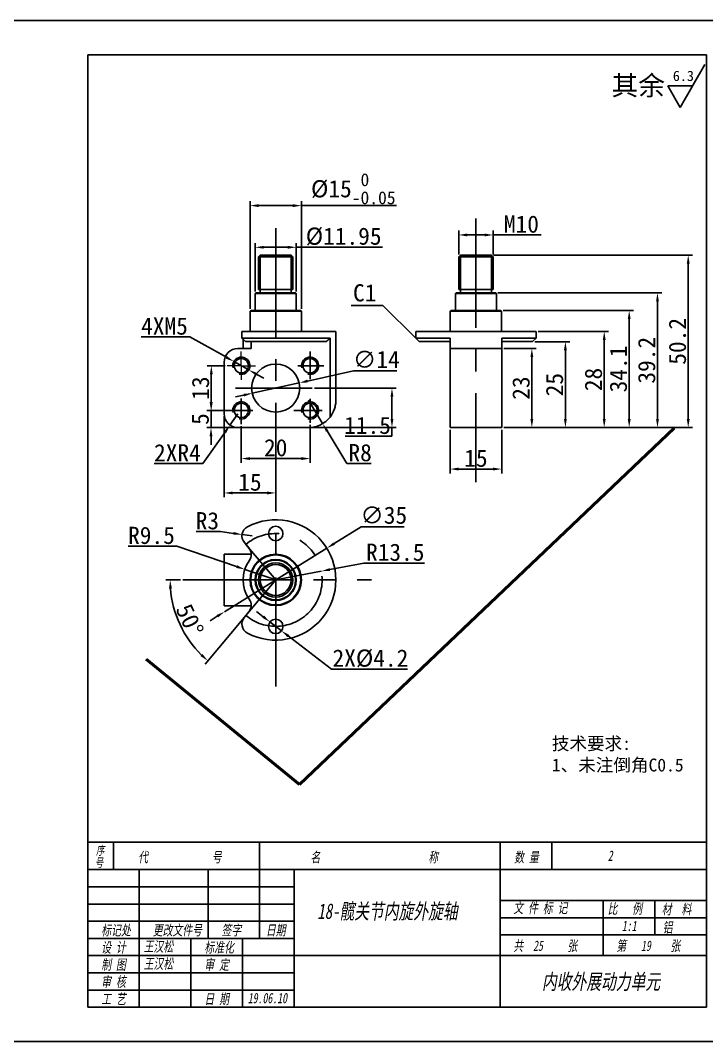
# Model space of a CAD drawing. Header units: millimetres. Extents: x 8840 to 20870, y -7456 to 1741.
# Drawn here: x 14310.3 to 14509.9, y -6249.8 to -5952.8 of the extents above; entities that cross this region are included whole.
import ezdxf

# ---------------------------------------------------------------- set-up
doc = ezdxf.new("R2010")
doc.units = ezdxf.units.MM
doc.linetypes.add('CENTER', pattern=[50.8, 31.75, -6.35, 6.35, -6.35])
doc.layers.get('0').update_dxf_attribs({"lineweight": 25})
for name, color, linetype in [('中心线', 5, 'CENTER'), ('临时线', 6, 'Continuous'), ('尺寸', 4, 'Continuous'), ('尺寸标注', 4, 'Continuous'), ('文字', 7, 'Continuous'), ('细实线', 2, 'Continuous')]:
    doc.layers.add(name, color=color, linetype=linetype)
doc.layers.add('粗实线', color=7, linetype='Continuous', lineweight=25)
doc.styles.get("Standard").update_dxf_attribs({"font": ''})
doc.styles.add('样式 2', font='', dxfattribs={"width": 0.7, "oblique": 10})
doc.styles.get('Standard').set_extended_font_data('SimSun')
doc.styles.get('样式 2').set_extended_font_data('SimSun')
doc.dimstyles.new('ISO-25 1.1', dxfattribs={"dimtxt": 5, "dimasz": 2.5, "dimexe": 1.25, "dimexo": 0.625, "dimtad": 1, "dimtoh": 1, "dimdsep": 46, "dimtxsty": 'Standard', "dimcen": 2.5, "dimclrt": 7, "dimadec": 0, "dimazin": 0, "dimtfac": 1, "dimtmove": 0, "dimatfit": 3, "dimfxl": 1, "dimarcsym": 0})

# ---------------------------------------------------------------- blocks, each defined once
blk = doc.blocks.new('SW_CENTERMARKSYMBOL_2')
at = {"color": 0, "linetype": 'Continuous', "lineweight": 0}
for p, q in [((0, 2.5), (0, 4.1)), ((-2.5, 0), (-4.1, 0)), ((0, 0), (-2.5, 0)), ((0, 0), (0, 2.5)), ((0, 0), (0, -2.5)), ((0, 0), (2.5, 0)), ((2.5, 0), (4.1, 0)), ((0, -2.5), (0, -4.1))]:
    blk.add_line(p, q, dxfattribs=at)
blk = doc.blocks.new('ra')
at = {"layer": '细实线'}
for p, q in [((0, 0), (6, 10.39)), ((-3, 5.2), (0, 0)), ((-3, 5.2), (3, 5.2))]:
    blk.add_line(p, q, dxfattribs=at)
at = {"layer": '文字'}
blk.add_attdef('RA', (-1.78, 6.39), '', height=2.5, dxfattribs=at)
blk = doc.blocks.new('*D776')
at = {"layer": 'Defpoints', "color": 0}
for p in [(14450.32, -6048.26), (14450.32, -6071.26), (14459.09, -6071.26)]:
    blk.add_point(p, dxfattribs=at)
at = {"layer": '尺寸标注', "color": 0, "lineweight": -2}
for p, q in [((14450.94, -6048.26), (14460.34, -6048.26)), ((14459.09, -6050.76), (14459.09, -6068.76)), ((14450.94, -6071.26), (14460.34, -6071.26))]:
    blk.add_line(p, q, dxfattribs=at)
at = {"layer": '尺寸标注', "color": 0}
for points in [[(14458.67, -6050.76), (14459.5, -6050.76), (14459.09, -6048.26)], [(14458.67, -6068.76), (14459.5, -6068.76), (14459.09, -6071.26)]]:
    blk.add_solid(points, dxfattribs=at)
at = {"layer": '尺寸标注', "color": 7, "insert": (14455.96, -6059.76), "char_height": 5, "attachment_point": 5, "rotation": 90}
blk.add_mtext('23', dxfattribs=at)
blk = doc.blocks.new('*D777')
at = {"layer": 'Defpoints', "color": 0}
for p in [(14459.32, -6046.26), (14468.84, -6046.26), (14450.32, -6071.26)]:
    blk.add_point(p, dxfattribs=at)
at = {"layer": '尺寸标注', "color": 0, "lineweight": -2}
for p, q in [((14459.94, -6046.26), (14470.09, -6046.26)), ((14468.84, -6068.76), (14468.84, -6048.76)), ((14450.94, -6071.26), (14470.09, -6071.26))]:
    blk.add_line(p, q, dxfattribs=at)
at = {"layer": '尺寸标注', "color": 0}
for points in [[(14468.42, -6048.76), (14469.25, -6048.76), (14468.84, -6046.26)], [(14468.42, -6068.76), (14469.25, -6068.76), (14468.84, -6071.26)]]:
    blk.add_solid(points, dxfattribs=at)
at = {"layer": '尺寸标注', "color": 7, "insert": (14465.71, -6058.76), "char_height": 5, "attachment_point": 5, "rotation": 90}
blk.add_mtext('25', dxfattribs=at)
blk = doc.blocks.new('*D778')
at = {"layer": 'Defpoints', "color": 0}
for p in [(14460.32, -6043.26), (14480.13, -6043.26), (14450.32, -6071.26)]:
    blk.add_point(p, dxfattribs=at)
at = {"layer": '尺寸标注', "color": 0, "lineweight": -2}
for p, q in [((14460.94, -6043.26), (14481.38, -6043.26)), ((14480.13, -6068.76), (14480.13, -6045.76)), ((14450.94, -6071.26), (14481.38, -6071.26))]:
    blk.add_line(p, q, dxfattribs=at)
at = {"layer": '尺寸标注', "color": 0}
for points in [[(14479.72, -6045.76), (14480.55, -6045.76), (14480.13, -6043.26)], [(14479.72, -6068.76), (14480.55, -6068.76), (14480.13, -6071.26)]]:
    blk.add_solid(points, dxfattribs=at)
at = {"layer": '尺寸标注', "color": 7, "insert": (14477.01, -6057.26), "char_height": 5, "attachment_point": 5, "rotation": 90}
blk.add_mtext('28', dxfattribs=at)
blk = doc.blocks.new('*D779')
at = {"layer": 'Defpoints', "color": 0}
for p in [(14450.09, -6037.16), (14450.32, -6071.26), (14487.4, -6071.26)]:
    blk.add_point(p, dxfattribs=at)
at = {"layer": '尺寸标注', "color": 0, "lineweight": -2}
for p, q in [((14450.72, -6037.16), (14488.65, -6037.16)), ((14487.4, -6039.66), (14487.4, -6068.76)), ((14450.94, -6071.26), (14488.65, -6071.26))]:
    blk.add_line(p, q, dxfattribs=at)
at = {"layer": '尺寸标注', "color": 0}
for points in [[(14486.99, -6039.66), (14487.82, -6039.66), (14487.4, -6037.16)], [(14486.99, -6068.76), (14487.82, -6068.76), (14487.4, -6071.26)]]:
    blk.add_solid(points, dxfattribs=at)
at = {"layer": '尺寸标注', "color": 7, "insert": (14484.28, -6054.21), "char_height": 5, "attachment_point": 5, "rotation": 90}
blk.add_mtext('34.1', dxfattribs=at)
blk = doc.blocks.new('*D780')
at = {"layer": 'Defpoints', "color": 0}
for p in [(14448.59, -6032.06), (14450.32, -6071.26), (14495.63, -6071.26)]:
    blk.add_point(p, dxfattribs=at)
at = {"layer": '尺寸标注', "color": 0, "lineweight": -2}
for p, q in [((14449.22, -6032.06), (14496.88, -6032.06)), ((14495.63, -6034.56), (14495.63, -6068.76)), ((14450.94, -6071.26), (14496.88, -6071.26))]:
    blk.add_line(p, q, dxfattribs=at)
at = {"layer": '尺寸标注', "color": 0}
for points in [[(14495.21, -6034.56), (14496.04, -6034.56), (14495.63, -6032.06)], [(14495.21, -6068.76), (14496.04, -6068.76), (14495.63, -6071.26)]]:
    blk.add_solid(points, dxfattribs=at)
at = {"layer": '尺寸标注', "color": 7, "insert": (14492.5, -6051.66), "char_height": 5, "attachment_point": 5, "rotation": 90}
blk.add_mtext('39.2', dxfattribs=at)
blk = doc.blocks.new('*D781')
at = {"layer": 'Defpoints', "color": 0}
for p in [(14447.32, -6021.06), (14450.32, -6071.26), (14504.57, -6071.26)]:
    blk.add_point(p, dxfattribs=at)
at = {"layer": '尺寸标注', "color": 0, "lineweight": -2}
for p, q in [((14447.94, -6021.06), (14505.82, -6021.06)), ((14504.57, -6023.56), (14504.57, -6068.76)), ((14450.94, -6071.26), (14505.82, -6071.26))]:
    blk.add_line(p, q, dxfattribs=at)
at = {"layer": '尺寸标注', "color": 0}
for points in [[(14504.16, -6023.56), (14504.99, -6023.56), (14504.57, -6021.06)], [(14504.16, -6068.76), (14504.99, -6068.76), (14504.57, -6071.26)]]:
    blk.add_solid(points, dxfattribs=at)
at = {"layer": '尺寸标注', "color": 7, "insert": (14501.45, -6046.16), "char_height": 5, "attachment_point": 5, "rotation": 90}
blk.add_mtext('50.2', dxfattribs=at)
blk = doc.blocks.new('*D782')
at = {"layer": 'Defpoints', "color": 0}
for p in [(14435.32, -6071.26), (14450.32, -6071.26), (14450.32, -6083.31)]:
    blk.add_point(p, dxfattribs=at)
at = {"layer": '尺寸标注', "color": 0, "lineweight": -2}
for p, q in [((14435.32, -6071.88), (14435.32, -6084.56)), ((14450.32, -6071.88), (14450.32, -6084.56)), ((14437.82, -6083.31), (14447.82, -6083.31))]:
    blk.add_line(p, q, dxfattribs=at)
at = {"layer": '尺寸标注', "color": 0}
for points in [[(14437.82, -6082.89), (14437.82, -6083.73), (14435.32, -6083.31)], [(14447.82, -6082.89), (14447.82, -6083.73), (14450.32, -6083.31)]]:
    blk.add_solid(points, dxfattribs=at)
at = {"layer": '尺寸标注', "color": 7, "insert": (14442.82, -6080.19), "char_height": 5, "attachment_point": 5}
blk.add_mtext('15', dxfattribs=at)
blk = doc.blocks.new('*D783')
at = {"layer": 'Defpoints', "color": 0}
for p in [(14374.58, -6070.24), (14394.58, -6069.85), (14394.58, -6080.26)]:
    blk.add_point(p, dxfattribs=at)
at = {"layer": '尺寸标注', "color": 0, "lineweight": -2}
for p, q in [((14394.58, -6070.47), (14394.58, -6081.51)), ((14374.58, -6070.86), (14374.58, -6081.51)), ((14377.08, -6080.26), (14392.08, -6080.26))]:
    blk.add_line(p, q, dxfattribs=at)
at = {"layer": '尺寸标注', "color": 0}
for points in [[(14377.08, -6079.84), (14377.08, -6080.68), (14374.58, -6080.26)], [(14392.08, -6079.84), (14392.08, -6080.68), (14394.58, -6080.26)]]:
    blk.add_solid(points, dxfattribs=at)
at = {"layer": '尺寸标注', "color": 7, "insert": (14384.58, -6077.13), "char_height": 5, "attachment_point": 5}
blk.add_mtext('20', dxfattribs=at)
blk = doc.blocks.new('*D784')
at = {"layer": 'Defpoints', "color": 0}
for p in [(14370.48, -6053.26), (14365.85, -6066.26), (14371.17, -6066.26)]:
    blk.add_point(p, dxfattribs=at)
at = {"layer": '尺寸标注', "color": 0, "lineweight": -2}
for p, q in [((14369.86, -6053.26), (14364.6, -6053.26)), ((14365.85, -6055.76), (14365.85, -6063.76)), ((14370.54, -6066.26), (14364.6, -6066.26))]:
    blk.add_line(p, q, dxfattribs=at)
at = {"layer": '尺寸标注', "color": 0}
for points in [[(14365.44, -6055.76), (14366.27, -6055.76), (14365.85, -6053.26)], [(14365.44, -6063.76), (14366.27, -6063.76), (14365.85, -6066.26)]]:
    blk.add_solid(points, dxfattribs=at)
at = {"layer": '尺寸标注', "color": 7, "insert": (14362.73, -6059.76), "char_height": 5, "attachment_point": 5, "rotation": 90}
blk.add_mtext('13', dxfattribs=at)
blk = doc.blocks.new('*D785')
at = {"layer": 'Defpoints', "color": 0}
for p in [(14374.54, -6066.26), (14365.76, -6071.26), (14373.58, -6071.26)]:
    blk.add_point(p, dxfattribs=at)
at = {"layer": '尺寸标注', "color": 0, "lineweight": -2}
for p, q in [((14365.76, -6063.76), (14365.76, -6061.26)), ((14373.92, -6066.26), (14364.51, -6066.26)), ((14365.76, -6066.26), (14365.76, -6071.26)), ((14372.96, -6071.26), (14364.51, -6071.26)), ((14365.76, -6073.76), (14365.76, -6076.26))]:
    blk.add_line(p, q, dxfattribs=at)
at = {"layer": '尺寸标注', "color": 0}
for points in [[(14365.34, -6063.76), (14366.18, -6063.76), (14365.76, -6066.26)], [(14365.34, -6073.76), (14366.18, -6073.76), (14365.76, -6071.26)]]:
    blk.add_solid(points, dxfattribs=at)
at = {"layer": '尺寸标注', "color": 7, "insert": (14362.64, -6068.76), "char_height": 5, "attachment_point": 5, "rotation": 90}
blk.add_mtext('5', dxfattribs=at)
blk = doc.blocks.new('*D786')
at = {"layer": 'Defpoints', "color": 0, "lineweight": 30}
for p in [(14373.58, -6067.26), (14371.28, -6070.53)]:
    blk.add_point(p, dxfattribs=at)
at = {"layer": '尺寸标注', "color": 0, "lineweight": -2}
for p, q in [((14373.58, -6067.26), (14371.28, -6070.53)), ((14363.42, -6081.69), (14369.84, -6072.57)), ((14349.19, -6081.69), (14363.42, -6081.69))]:
    blk.add_line(p, q, dxfattribs=at)
at = {"layer": '尺寸标注', "color": 0, "lineweight": 30}
blk.add_solid([(14369.5, -6072.33), (14370.18, -6072.81), (14371.28, -6070.53)], dxfattribs=at)
at = {"layer": '尺寸标注', "color": 7, "insert": (14355.99, -6078.57), "char_height": 5, "attachment_point": 5}
blk.add_mtext('2XR4', dxfattribs=at)
blk = doc.blocks.new('*D787')
at = {"layer": 'Defpoints', "color": 0}
for p in [(14372.4, -6052.04), (14376.76, -6054.48)]:
    blk.add_point(p, dxfattribs=at)
at = {"layer": '尺寸标注', "color": 0, "lineweight": -2}
for p, q in [((14345.46, -6044.88), (14359.61, -6044.88)), ((14359.61, -6044.88), (14370.22, -6050.81)), ((14376.76, -6054.48), (14372.4, -6052.04)), ((14378.94, -6055.7), (14381.13, -6056.92))]:
    blk.add_line(p, q, dxfattribs=at)
at = {"layer": '尺寸标注', "color": 0}
for points in [[(14370.42, -6050.45), (14370.01, -6051.18), (14372.4, -6052.04)], [(14379.15, -6055.33), (14378.74, -6056.06), (14376.76, -6054.48)]]:
    blk.add_solid(points, dxfattribs=at)
at = {"layer": '尺寸标注', "color": 7, "insert": (14352.23, -6041.76), "char_height": 5, "attachment_point": 5}
blk.add_mtext('4XM5', dxfattribs=at)
blk = doc.blocks.new('*D788')
at = {"layer": 'Defpoints', "color": 0}
for p in [(14395.22, -6059.76), (14384.58, -6071.26), (14418.4, -6071.26)]:
    blk.add_point(p, dxfattribs=at)
at = {"layer": '尺寸标注', "color": 0, "lineweight": -2}
for p, q in [((14395.84, -6059.76), (14419.65, -6059.76)), ((14418.4, -6062.26), (14418.4, -6068.76)), ((14385.21, -6071.26), (14419.65, -6071.26)), ((14418.4, -6071.26), (14418.4, -6073.76)), ((14418.4, -6073.76), (14404.8, -6073.76))]:
    blk.add_line(p, q, dxfattribs=at)
at = {"layer": '尺寸标注', "color": 0}
for points in [[(14417.98, -6062.26), (14418.81, -6062.26), (14418.4, -6059.76)], [(14417.98, -6068.76), (14418.81, -6068.76), (14418.4, -6071.26)]]:
    blk.add_solid(points, dxfattribs=at)
at = {"layer": '尺寸标注', "color": 7, "insert": (14411.29, -6070.63), "char_height": 5, "attachment_point": 5}
blk.add_mtext('11.5', dxfattribs=at)
blk = doc.blocks.new('*D789')
at = {"layer": 'Defpoints', "color": 0}
for p in [(14391.42, -6058.25), (14377.75, -6061.27)]:
    blk.add_point(p, dxfattribs=at)
at = {"layer": '尺寸标注', "color": 0, "lineweight": -2}
for p, q in [((14407.22, -6054.76), (14393.86, -6057.71)), ((14419.86, -6054.76), (14407.22, -6054.76)), ((14377.75, -6061.27), (14391.42, -6058.25)), ((14375.3, -6061.8), (14372.86, -6062.34))]:
    blk.add_line(p, q, dxfattribs=at)
at = {"layer": '尺寸标注', "color": 0}
for points in [[(14393.77, -6057.3), (14393.95, -6058.11), (14391.42, -6058.25)], [(14375.21, -6061.4), (14375.39, -6062.21), (14377.75, -6061.27)]]:
    blk.add_solid(points, dxfattribs=at)
at = {"layer": '尺寸标注', "color": 7, "insert": (14413.85, -6051.44), "char_height": 5, "attachment_point": 5}
blk.add_mtext('∅14', dxfattribs=at)
blk = doc.blocks.new('*D790')
at = {"layer": 'Defpoints', "color": 0}
for p in [(14447.82, -6015.22), (14437.82, -6021.56), (14447.82, -6021.56)]:
    blk.add_point(p, dxfattribs=at)
at = {"layer": '尺寸标注', "color": 0, "lineweight": -2}
for p, q in [((14437.82, -6020.93), (14437.82, -6013.97)), ((14447.82, -6020.93), (14447.82, -6013.97)), ((14440.32, -6015.22), (14445.32, -6015.22)), ((14447.82, -6015.22), (14461.79, -6015.22))]:
    blk.add_line(p, q, dxfattribs=at)
at = {"layer": '尺寸标注', "color": 0}
for points in [[(14440.32, -6014.8), (14440.32, -6015.64), (14437.82, -6015.22)], [(14445.32, -6014.8), (14445.32, -6015.64), (14447.82, -6015.22)]]:
    blk.add_solid(points, dxfattribs=at)
at = {"layer": '尺寸标注', "color": 7, "insert": (14456.05, -6012.1), "char_height": 5, "attachment_point": 5}
blk.add_mtext('M10', dxfattribs=at)
blk = doc.blocks.new('*D791')
at = {"layer": 'Defpoints', "color": 0}
for p in [(14399.44, -6106.32), (14369.72, -6124.8)]:
    blk.add_point(p, dxfattribs=at)
at = {"layer": '尺寸标注', "color": 0, "lineweight": -2}
for p, q in [((14409.48, -6100.08), (14401.57, -6105)), ((14421.93, -6100.08), (14409.48, -6100.08)), ((14369.72, -6124.8), (14399.44, -6106.32)), ((14367.59, -6126.12), (14365.47, -6127.44))]:
    blk.add_line(p, q, dxfattribs=at)
at = {"layer": '尺寸标注', "color": 0}
for points in [[(14401.35, -6104.65), (14401.79, -6105.35), (14399.44, -6106.32)], [(14367.37, -6125.76), (14367.81, -6126.47), (14369.72, -6124.8)]]:
    blk.add_solid(points, dxfattribs=at)
at = {"layer": '尺寸标注', "color": 7, "insert": (14416.02, -6096.76), "char_height": 5, "attachment_point": 5}
blk.add_mtext('∅35', dxfattribs=at)
blk = doc.blocks.new('*D792')
at = {"layer": 'Defpoints', "color": 0}
for p in [(14397.84, -6113.02), (14384.58, -6115.56)]:
    blk.add_point(p, dxfattribs=at)
at = {"layer": '尺寸标注', "color": 0, "lineweight": -2}
for p, q in [((14410.17, -6110.66), (14400.3, -6112.55)), ((14427.9, -6110.66), (14410.17, -6110.66)), ((14384.58, -6115.56), (14397.84, -6113.02))]:
    blk.add_line(p, q, dxfattribs=at)
at = {"layer": '尺寸标注', "color": 0}
blk.add_solid([(14400.22, -6112.14), (14400.37, -6112.96), (14397.84, -6113.02)], dxfattribs=at)
at = {"layer": '尺寸标注', "color": 7, "insert": (14419.35, -6107.53), "char_height": 5, "attachment_point": 5}
blk.add_mtext('R13.5', dxfattribs=at)
blk = doc.blocks.new('*D793')
at = {"layer": 'Defpoints', "color": 0}
for p in [(14375.59, -6112.49), (14384.58, -6115.56)]:
    blk.add_point(p, dxfattribs=at)
at = {"layer": '尺寸标注', "color": 0, "lineweight": -2}
for p, q in [((14341.66, -6105.76), (14355.84, -6105.76)), ((14355.84, -6105.76), (14373.22, -6111.68)), ((14384.58, -6115.56), (14375.59, -6112.49))]:
    blk.add_line(p, q, dxfattribs=at)
at = {"layer": '尺寸标注', "color": 0}
blk.add_solid([(14373.36, -6111.29), (14373.09, -6112.08), (14375.59, -6112.49)], dxfattribs=at)
at = {"layer": '尺寸标注', "color": 7, "insert": (14348.44, -6102.63), "char_height": 5, "attachment_point": 5}
blk.add_mtext('R9.5', dxfattribs=at)
blk = doc.blocks.new('*D794')
at = {"layer": 'Defpoints', "color": 0}
for p in [(14357.52, -6115.56), (14384.58, -6115.56), (14412.45, -6115.56), (14355.16, -6124.37), (14375.9, -6125.9)]:
    blk.add_point(p, dxfattribs=at)
at = {"layer": '尺寸标注', "color": 0, "lineweight": -2}
for p, q in [((14356.89, -6115.56), (14352.62, -6115.56)), ((14375.5, -6126.38), (14364.04, -6140.04))]:
    blk.add_line(p, q, dxfattribs=at)
blk.add_arc((14384.58, -6115.56), 30.71, 184.6653, 225.3347, dxfattribs=at)
at = {"layer": '尺寸标注', "color": 0}
for points in [[(14353.55, -6118.07), (14354.39, -6118.04), (14353.87, -6115.56)], [(14363.27, -6137.09), (14362.71, -6137.71), (14364.84, -6139.08)]]:
    blk.add_solid(points, dxfattribs=at)
at = {"layer": '尺寸标注', "color": 7, "insert": (14359.58, -6127.22), "char_height": 5, "attachment_point": 5, "rotation": 295}
blk.add_mtext('50°', dxfattribs=at)
blk = doc.blocks.new('*D795')
at = {"layer": 'Defpoints', "color": 0}
for p in [(14374.79, -6102.35), (14377.76, -6102.76)]:
    blk.add_point(p, dxfattribs=at)
at = {"layer": '尺寸标注', "color": 0, "lineweight": -2}
for p, q in [((14361.48, -6101.5), (14368.55, -6101.5)), ((14368.55, -6101.5), (14372.31, -6102.02)), ((14377.76, -6102.76), (14374.79, -6102.35))]:
    blk.add_line(p, q, dxfattribs=at)
at = {"layer": '尺寸标注', "color": 0}
blk.add_solid([(14372.37, -6101.6), (14372.25, -6102.43), (14374.79, -6102.35)], dxfattribs=at)
at = {"layer": '尺寸标注', "color": 7, "insert": (14364.7, -6098.38), "char_height": 5, "attachment_point": 5}
blk.add_mtext('R3', dxfattribs=at)
blk = doc.blocks.new('*D796')
at = {"layer": 'Defpoints', "color": 0}
for p in [(14390.56, -6018.81), (14378.61, -6032.26), (14390.56, -6032.26)]:
    blk.add_point(p, dxfattribs=at)
at = {"layer": '尺寸标注', "color": 0, "lineweight": -2}
for p, q in [((14378.61, -6031.63), (14378.61, -6017.56)), ((14381.11, -6018.81), (14388.06, -6018.81)), ((14390.56, -6031.63), (14390.56, -6017.56)), ((14390.56, -6018.81), (14415.64, -6018.81))]:
    blk.add_line(p, q, dxfattribs=at)
at = {"layer": '尺寸标注', "color": 0}
for points in [[(14381.11, -6018.39), (14381.11, -6019.22), (14378.61, -6018.81)], [(14388.06, -6018.39), (14388.06, -6019.22), (14390.56, -6018.81)]]:
    blk.add_solid(points, dxfattribs=at)
at = {"layer": '尺寸标注', "color": 7, "insert": (14404.35, -6015.68), "char_height": 5, "attachment_point": 5}
blk.add_mtext('%%c11.95', dxfattribs=at)
blk = doc.blocks.new('*D797')
at = {"layer": 'Defpoints', "color": 0}
for p in [(14392.06, -6006.69), (14377.11, -6037.36), (14392.06, -6037.36)]:
    blk.add_point(p, dxfattribs=at)
at = {"layer": '尺寸标注', "color": 0, "lineweight": -2}
for p, q in [((14377.11, -6036.73), (14377.11, -6005.44)), ((14379.61, -6006.69), (14389.56, -6006.69)), ((14392.06, -6036.73), (14392.06, -6005.44)), ((14392.06, -6006.69), (14419.75, -6006.69))]:
    blk.add_line(p, q, dxfattribs=at)
at = {"layer": '尺寸标注', "color": 0}
for points in [[(14379.61, -6006.27), (14379.61, -6007.11), (14377.11, -6006.69)], [(14389.56, -6006.27), (14389.56, -6007.11), (14392.06, -6006.69)]]:
    blk.add_solid(points, dxfattribs=at)
at = {"layer": '尺寸标注', "color": 7, "insert": (14407.15, -6001.78), "char_height": 5, "attachment_point": 5}
blk.add_mtext('\\A1;%%c15{\\H3.750000;\\S 0^ -0.05;}', dxfattribs=at)
blk = doc.blocks.new('*D798')
at = {"layer": 'Defpoints', "color": 0}
for p in [(14394.08, -6063.26), (14398.23, -6070.1)]:
    blk.add_point(p, dxfattribs=at)
at = {"layer": '尺寸标注', "color": 0, "lineweight": -2}
for p, q in [((14394.08, -6063.26), (14398.23, -6070.1)), ((14405.27, -6081.69), (14399.53, -6072.23)), ((14412.37, -6081.69), (14405.27, -6081.69))]:
    blk.add_line(p, q, dxfattribs=at)
at = {"layer": '尺寸标注', "color": 0}
blk.add_solid([(14399.88, -6072.02), (14399.17, -6072.45), (14398.23, -6070.1)], dxfattribs=at)
at = {"layer": '尺寸标注', "color": 7, "insert": (14409.13, -6078.57), "char_height": 5, "attachment_point": 5}
blk.add_mtext('R8', dxfattribs=at)
blk = doc.blocks.new('*D799')
at = {"layer": 'Defpoints', "color": 0, "lineweight": 30}
for p in [(14382.92, -6127.78), (14386.25, -6130.34)]:
    blk.add_point(p, dxfattribs=at)
at = {"layer": '尺寸标注', "color": 0, "lineweight": -2}
for p, q in [((14380.93, -6126.25), (14378.95, -6124.73)), ((14382.92, -6127.78), (14386.25, -6130.34)), ((14400.77, -6141.51), (14388.23, -6131.86)), ((14422.87, -6141.51), (14400.77, -6141.51))]:
    blk.add_line(p, q, dxfattribs=at)
at = {"layer": '尺寸标注', "color": 0, "lineweight": 30}
for points in [[(14381.19, -6125.92), (14380.68, -6126.58), (14382.92, -6127.78)], [(14388.48, -6131.53), (14387.97, -6132.19), (14386.25, -6130.34)]]:
    blk.add_solid(points, dxfattribs=at)
at = {"layer": '尺寸标注', "color": 7, "insert": (14412.13, -6138.39), "char_height": 5, "attachment_point": 5}
blk.add_mtext('2X%%C4.2', dxfattribs=at)
blk = doc.blocks.new('*D800')
at = {"layer": 'Defpoints', "color": 0}
for p in [(14369.58, -6067.26), (14384.58, -6071.26), (14384.58, -6090.26)]:
    blk.add_point(p, dxfattribs=at)
at = {"layer": '尺寸标注', "color": 0, "lineweight": -2}
for p, q in [((14369.58, -6067.88), (14369.58, -6091.51)), ((14384.58, -6071.88), (14384.58, -6091.51)), ((14372.08, -6090.26), (14382.08, -6090.26))]:
    blk.add_line(p, q, dxfattribs=at)
at = {"layer": '尺寸标注', "color": 0}
for points in [[(14372.08, -6089.84), (14372.08, -6090.68), (14369.58, -6090.26)], [(14382.08, -6089.84), (14382.08, -6090.68), (14384.58, -6090.26)]]:
    blk.add_solid(points, dxfattribs=at)
at = {"layer": '尺寸标注', "color": 7, "insert": (14377.08, -6087.14), "char_height": 5, "attachment_point": 5}
blk.add_mtext('15', dxfattribs=at)
blk = doc.blocks.new('CHECK_DWG')
at = {"layer": '粗实线', "color": 1, "linetype": 'ByBlock', "lineweight": 50}
blk.add_line((0, 0), (109.02, 103.6), dxfattribs=at)
at = {"layer": '粗实线', "color": 1, "linetype": 'ByBlock', "lineweight": 50, "ltscale": 2}
blk.add_line((-44.59, 36.45), (0, 0), dxfattribs=at)

msp = doc.modelspace()

# ---------------------------------------------------------------- linework, layer by layer
for p, q in [((14509.91, -5962.824), (14329.91, -5962.824)), ((14329.91, -5962.824), (14329.91, -6239.824)), ((14509.91, -6239.824), (14509.91, -5962.824)), ((14329.91, -6191.824), (14509.91, -6191.824)), ((14337.41, -6191.824), (14337.41, -6199.824)), ((14379.91, -6191.824), (14379.91, -6199.824)), ((14449.91, -6191.824), (14449.91, -6239.824)), ((14464.91, -6191.824), (14464.91, -6199.824)), ((14329.91, -6199.824), (14509.91, -6199.824)), ((14389.91, -6199.824), (14389.91, -6239.824)), ((14449.91, -6208.824), (14509.91, -6208.824)), ((14329.91, -6214.824), (14389.91, -6214.824)), ((14389.91, -6224.824), (14509.91, -6224.824)), ((14329.91, -6239.824), (14509.91, -6239.824))]:
    msp.add_line(p, q)
msp.add_lwpolyline([(14304.91, -6249.824), (14514.91, -6249.824), (14514.91, -5952.824), (14304.91, -5952.824)], close=True)
at = {"layer": '中心线'}
for p, q in [((14442.819, -6010.437), (14442.819, -6087.077)), ((14384.581, -6013.202), (14384.581, -6149.324)), ((14394.581, -6049.116), (14394.581, -6057.159)), ((14391.025, -6053.256), (14398.611, -6053.256)), ((14384.581, -6059.756), (14372.93, -6059.756)), ((14384.581, -6059.756), (14395.216, -6059.756)), ((14374.581, -6062.834), (14374.581, -6070.236)), ((14394.581, -6062.871), (14394.581, -6069.849)), ((14371.169, -6066.256), (14377.915, -6066.256)), ((14398.11, -6066.256), (14389.886, -6066.256)), ((14357.517, -6115.558), (14412.453, -6115.558))]:
    msp.add_line(p, q, dxfattribs=at)
msp.add_arc((14384.581, -6115.558), 13.5, 230, 130, dxfattribs=at)
at = {"layer": '临时线'}
for p, q in [((14344.91, -6199.824), (14344.91, -6239.824)), ((14364.91, -6199.824), (14364.91, -6219.824)), ((14379.91, -6199.824), (14379.91, -6219.824)), ((14329.91, -6204.824), (14389.91, -6204.824)), ((14329.91, -6209.824), (14389.91, -6209.824)), ((14479.872, -6208.824), (14479.872, -6224.824)), ((14494.872, -6208.824), (14494.872, -6218.824)), ((14449.91, -6213.824), (14509.91, -6213.824)), ((14449.91, -6218.824), (14509.91, -6218.824)), ((14329.91, -6219.824), (14389.91, -6219.824)), ((14359.91, -6219.824), (14359.91, -6239.824)), ((14374.91, -6219.824), (14374.91, -6239.824)), ((14329.91, -6224.824), (14389.91, -6224.824)), ((14329.91, -6229.824), (14389.91, -6229.824)), ((14329.91, -6234.824), (14389.91, -6234.824))]:
    msp.add_line(p, q, dxfattribs=at)
at = {"layer": '尺寸标注'}
for p, q in [((14415.772, -6035.692), (14406.555, -6035.692)), ((14425.319, -6045.256), (14415.772, -6035.692)), ((14384.581, -6115.558), (14375.903, -6105.216)), ((14384.581, -6115.558), (14375.903, -6125.899))]:
    msp.add_line(p, q, dxfattribs=at)
at = {"layer": '粗实线'}
for p, q in [((14380.081, -6021.056), (14379.581, -6021.556)), ((14379.581, -6021.556), (14379.581, -6031.056)), ((14384.581, -6021.556), (14379.581, -6021.556)), ((14380.081, -6021.056), (14384.581, -6021.056)), ((14384.581, -6021.056), (14389.081, -6021.056)), ((14389.581, -6021.556), (14384.581, -6021.556)), ((14389.581, -6021.556), (14389.081, -6021.056)), ((14389.581, -6031.056), (14389.581, -6021.556)), ((14438.319, -6021.056), (14437.819, -6021.556)), ((14437.819, -6021.556), (14437.819, -6031.056)), ((14447.819, -6021.556), (14437.819, -6021.556)), ((14438.319, -6021.056), (14447.319, -6021.056)), ((14447.819, -6021.556), (14447.319, -6021.056)), ((14447.819, -6031.056), (14447.819, -6021.556)), ((14378.806, -6032.056), (14378.606, -6032.256)), ((14378.806, -6032.056), (14384.581, -6032.056)), ((14379.581, -6031.056), (14384.581, -6031.056)), ((14380.081, -6031.056), (14380.081, -6032.056)), ((14384.581, -6031.056), (14389.581, -6031.056)), ((14384.581, -6032.056), (14390.356, -6032.056)), ((14389.081, -6032.056), (14389.081, -6031.056)), ((14390.556, -6032.256), (14390.356, -6032.056)), ((14437.044, -6032.056), (14436.844, -6032.256)), ((14437.044, -6032.056), (14448.594, -6032.056)), ((14437.819, -6031.056), (14447.819, -6031.056)), ((14438.319, -6031.056), (14438.319, -6032.056)), ((14447.319, -6032.056), (14447.319, -6031.056)), ((14448.794, -6032.256), (14448.594, -6032.056)), ((14378.606, -6032.256), (14378.606, -6037.156)), ((14384.581, -6032.256), (14378.606, -6032.256)), ((14390.556, -6032.256), (14384.581, -6032.256)), ((14390.556, -6037.156), (14390.556, -6032.256)), ((14436.844, -6032.256), (14436.844, -6037.156)), ((14448.794, -6032.256), (14436.844, -6032.256)), ((14448.794, -6037.156), (14448.794, -6032.256)), ((14377.306, -6037.156), (14377.106, -6037.356)), ((14377.106, -6037.356), (14377.106, -6043.256)), ((14384.581, -6037.356), (14377.106, -6037.356)), ((14377.306, -6037.156), (14384.581, -6037.156)), ((14384.581, -6037.156), (14391.856, -6037.156)), ((14392.056, -6037.356), (14384.581, -6037.356)), ((14392.056, -6037.356), (14391.856, -6037.156)), ((14392.056, -6043.256), (14392.056, -6037.356)), ((14435.544, -6037.156), (14435.344, -6037.356)), ((14435.344, -6037.356), (14435.344, -6043.256)), ((14450.294, -6037.356), (14435.344, -6037.356)), ((14435.544, -6037.156), (14450.094, -6037.156)), ((14450.294, -6037.356), (14450.094, -6037.156)), ((14450.294, -6043.256), (14450.294, -6037.356)), ((14374.76, -6043.256), (14374.76, -6045.256)), ((14374.76, -6043.256), (14376.349, -6043.256)), ((14376.349, -6043.256), (14402.081, -6043.256)), ((14402.081, -6063.256), (14402.081, -6043.256)), ((14425.319, -6043.256), (14425.319, -6045.256)), ((14425.319, -6043.256), (14427.376, -6043.256)), ((14427.376, -6043.256), (14431.952, -6043.256)), ((14433.523, -6043.256), (14431.952, -6043.256)), ((14433.523, -6043.256), (14437.22, -6043.256)), ((14437.22, -6043.256), (14448.418, -6043.256)), ((14448.418, -6043.256), (14452.115, -6043.256)), ((14452.115, -6043.256), (14453.686, -6043.256)), ((14453.686, -6043.256), (14458.262, -6043.256)), ((14458.262, -6043.256), (14460.319, -6043.256)), ((14460.319, -6045.256), (14460.319, -6043.256)), ((14374.76, -6045.256), (14375.76, -6046.256)), ((14374.76, -6045.256), (14376.349, -6045.256)), ((14375.081, -6045.577), (14375.081, -6048.256)), ((14376.819, -6046.256), (14375.76, -6046.256)), ((14376.349, -6045.256), (14400.392, -6045.256)), ((14399.277, -6046.256), (14376.819, -6046.256)), ((14377.479, -6046.256), (14377.479, -6048.256)), ((14400.392, -6068.172), (14400.392, -6045.256)), ((14425.319, -6045.256), (14426.319, -6046.256)), ((14425.319, -6045.256), (14427.376, -6045.256)), ((14428.258, -6046.256), (14426.319, -6046.256)), ((14427.376, -6045.256), (14431.952, -6045.256)), ((14431.309, -6046.256), (14428.258, -6046.256)), ((14432.88, -6046.256), (14431.309, -6046.256)), ((14431.952, -6045.256), (14433.523, -6045.256)), ((14435.319, -6046.256), (14432.88, -6046.256)), ((14433.523, -6045.256), (14435.319, -6045.256)), ((14435.319, -6048.256), (14435.319, -6045.256)), ((14450.319, -6045.256), (14452.115, -6045.256)), ((14450.319, -6045.256), (14450.319, -6048.256)), ((14452.757, -6046.256), (14450.319, -6046.256)), ((14452.115, -6045.256), (14453.686, -6045.256)), ((14454.329, -6046.256), (14452.757, -6046.256)), ((14453.686, -6045.256), (14458.262, -6045.256)), ((14457.379, -6046.256), (14454.329, -6046.256)), ((14459.319, -6046.256), (14457.379, -6046.256)), ((14458.262, -6045.256), (14460.319, -6045.256)), ((14459.319, -6046.256), (14460.319, -6045.256)), ((14377.479, -6048.256), (14373.581, -6048.256)), ((14435.319, -6048.256), (14450.319, -6048.256)), ((14435.319, -6052.256), (14435.319, -6048.256)), ((14450.319, -6048.256), (14450.319, -6052.256)), ((14369.581, -6067.256), (14369.581, -6052.256)), ((14435.319, -6052.256), (14435.319, -6067.256)), ((14450.319, -6067.256), (14450.319, -6052.256)), ((14435.319, -6071.256), (14435.319, -6067.256)), ((14450.319, -6067.256), (14450.319, -6071.256)), ((14373.581, -6071.256), (14394.081, -6071.256)), ((14450.319, -6071.256), (14435.319, -6071.256)), ((14376.781, -6106.262), (14375.462, -6104.69)), ((14369.581, -6123.058), (14369.581, -6108.058)), ((14369.581, -6108.058), (14373.581, -6108.058)), ((14377.479, -6108.058), (14373.581, -6108.058)), ((14373.581, -6123.058), (14369.581, -6123.058)), ((14377.479, -6123.058), (14373.581, -6123.058)), ((14376.781, -6124.853), (14375.462, -6126.425))]:
    msp.add_line(p, q, dxfattribs=at)
for centre, radius in [((14374.581, -6053.256), 2.1), ((14384.581, -6059.756), 7), ((14394.581, -6053.256), 2.1), ((14374.581, -6066.256), 2.1), ((14394.581, -6066.256), 2.1), ((14384.581, -6102.058), 2.1), ((14384.581, -6115.558), 7.475), ((14384.581, -6115.558), 7.275), ((14384.581, -6115.558), 5.975), ((14384.581, -6115.558), 5.775), ((14384.581, -6115.558), 5), ((14384.581, -6115.558), 4.5), ((14384.581, -6129.058), 2.1)]:
    msp.add_circle(centre, radius, dxfattribs=at)
for centre, radius, start, end in [((14373.581, -6052.256), 4, 90, 180), ((14373.581, -6067.256), 4, 180, 270), ((14394.081, -6063.256), 8, 270, 322.08503), ((14377.76, -6102.762), 3, 118.05946, 220), ((14384.581, -6115.558), 17.5, 241.94054, 118.05946), ((14374.482, -6108.19), 3, 323.88654, 40), ((14384.581, -6115.558), 9.5, 143.88654, 216.11346), ((14374.482, -6122.925), 3, 320, 36.11346), ((14377.76, -6128.353), 3, 140, 241.94054)]:
    msp.add_arc(centre, radius, start, end, dxfattribs=at)
msp.add_open_spline([(14400.392, -6045.256), (14400.022, -6045.591), (14399.65, -6045.924), (14399.277, -6046.256)], degree=3, dxfattribs=at)
msp.add_open_spline([(14400.392, -6068.172), (14400.967, -6067.433), (14401.383, -6066.638), (14401.801, -6065.397), (14401.906, -6064.973), (14402.011, -6064.331), (14402.037, -6064.117), (14402.063, -6063.794), (14402.07, -6063.687), (14402.078, -6063.472), (14402.081, -6063.363), (14402.081, -6063.256)], degree=3, knots=[0, 0, 0, 0, 0.5, 0.5, 0.75, 0.75, 0.875, 0.875, 0.9375, 0.9375, 1, 1, 1, 1], dxfattribs=at)
for p in [(14384.581, -6059.756), (14384.581, -6059.756), (14384.581, -6102.058)]:
    msp.add_point(p, dxfattribs=at)
at = {"layer": '细实线'}
for p, q in [((14380.081, -6021.056), (14380.081, -6031.056)), ((14389.081, -6021.056), (14389.081, -6031.056)), ((14438.319, -6021.056), (14438.319, -6031.056)), ((14447.319, -6021.056), (14447.319, -6031.056))]:
    msp.add_line(p, q, dxfattribs=at)
for centre in [(14374.581, -6053.256), (14394.581, -6053.256), (14374.581, -6066.256), (14394.581, -6066.256)]:
    msp.add_arc(centre, 2.5, 255, 195, dxfattribs=at)

# ---------------------------------------------------------------- block references
at = {"layer": '中心线'}
msp.add_blockref('SW_CENTERMARKSYMBOL_2', (14374.581, -6053.256), dxfattribs=at)
at = {"layer": '尺寸', "xscale": 1.19999999999709, "yscale": 1.199999999999818, "zscale": 1.2}
msp.add_blockref('ra', (14502.242, -5978.116), dxfattribs=at).add_auto_attribs({'RA': '6.3'})
at = {"layer": '尺寸标注', "lineweight": 100}
msp.add_blockref('CHECK_DWG', (14391.482, -6175.011), dxfattribs=at)

# ---------------------------------------------------------------- texts
at = {"style": '样式 2', "oblique": 10, "width": 0.7}
for s, height, p in [('序', 2.5, (14332.318, -6195.523)), ('代             号', 3, (14344.577, -6197.695)), ('名                      称', 3, (14394.708, -6197.695)), ('数 量', 3, (14453.965, -6197.695)), ('2', 3, (14481.18, -6197.266)), ('号', 2.5, (14331.972, -6199.077)), ('18-髋关节内旋外旋轴', 4.5, (14396.695, -6214.142)), ('文 件 标 记', 3, (14453.717, -6212.454)), ('比   例', 3, (14481.141, -6212.672)), ('材  料', 3, (14496.878, -6212.831)), ('标记处', 3, (14333.847, -6218.93)), ('更改文件号', 3, (14348.847, -6218.93)), ('签字', 3, (14368.847, -6218.93)), ('日期', 3, (14381.736, -6218.93)), ('1:1', 3, (14485.249, -6217.672)), ('铝', 3, (14497.155, -6218.115)), ('设 计', 3, (14333.847, -6223.93)), ('王汉松', 3, (14346.18, -6223.672)), ('标准化', 3, (14363.847, -6223.93)), ('共  25     张', 3, (14453.717, -6223.454)), ('第   19    张', 3, (14483.679, -6223.454)), ('制 图', 3, (14333.847, -6228.93)), ('王汉松', 3, (14346.18, -6228.672)), ('审 定', 3, (14363.847, -6228.93)), ('审 核', 3, (14333.847, -6233.93)), ('内收外展动力单元', 4.5, (14462.039, -6234.635)), ('工 艺', 3, (14333.847, -6238.93)), ('日 期', 3, (14363.847, -6238.93)), ('19.06.10', 3, (14376.455, -6238.669))]:
    msp.add_text(s, height=height, dxfattribs=at).set_placement(p)
at = {"layer": '尺寸标注', "insert": (14407.062, -6029.549), "char_height": 5, "attachment_point": 1}
msp.add_mtext_dynamic_manual_height_columns('{\\C7;C1}', width=14.2971, gutter_width=18.824, heights=[0], dxfattribs=at)
at = {"layer": '文字'}
msp.add_text('其余', height=5.7, dxfattribs=at).set_placement((14482.257, -5974.6))
at = {"layer": '文字', "ltscale": 0.1, "insert": (14464.904, -6161.257), "char_height": 3.75, "width": 54.13968, "attachment_point": 1}
msp.add_mtext('{\\fSimSun|b0|i0|c134|p2;技术要求:\\P1、未注倒角C0.5}', dxfattribs=at)

# ---------------------------------------------------------------- dimensions: what is measured, and where the dimension line sits
at = {"layer": '尺寸标注'}
dim = msp.add_linear_dim(base=(14392.056, -6006.691), p1=(14377.106, -6037.356), p2=(14392.056, -6037.356), dimstyle='ISO-25 1.1', override={"dimgap": 0.625, "dimdec": 0, "dimpost": '%%c<>', "dimtol": 1, "dimlim": 0, "dimtm": 0.05, "dimtfac": 0.75, "dimtolj": 1}, dxfattribs=at)
dim.commit()
dim.dimension.update_dxf_attribs({"geometry": '*D797', "text_midpoint": (14407.153, -6001.785)})
for base, p1, p2, text, picture, middle in [((14447.819, -6015.221), (14437.819, -6021.556), (14447.819, -6021.556), 'M10', '*D790', (14456.055, -6012.096)), ((14390.556, -6018.808), (14378.606, -6032.256), (14390.556, -6032.256), '%%c11.95', '*D796', (14404.347, -6015.683))]:
    dim = msp.add_linear_dim(base=base, p1=p1, p2=p2, text=text, dimstyle='ISO-25 1.1', dxfattribs=at)
    dim.commit()
    dim.dimension.update_dxf_attribs({"geometry": picture, "text_midpoint": middle})
for base, p1, p2, picture, middle in [((14504.573, -6071.256), (14447.319, -6021.056), (14450.319, -6071.256), '*D781', (14501.448, -6046.156)), ((14495.626, -6071.256), (14448.594, -6032.056), (14450.319, -6071.256), '*D780', (14492.501, -6051.656)), ((14487.404, -6071.256), (14450.094, -6037.156), (14450.319, -6071.256), '*D779', (14484.279, -6054.206)), ((14480.134, -6043.256), (14450.319, -6071.256), (14460.319, -6043.256), '*D778', (14477.009, -6057.256)), ((14468.838, -6046.256), (14450.319, -6071.256), (14459.319, -6046.256), '*D777', (14465.713, -6058.756)), ((14459.086, -6071.256), (14450.319, -6048.256), (14450.319, -6071.256), '*D776', (14455.961, -6059.756)), ((14365.853, -6066.256), (14370.481, -6053.256), (14371.169, -6066.256), '*D784', (14362.728, -6059.756)), ((14365.76, -6071.256), (14374.542, -6066.256), (14373.581, -6071.256), '*D785', (14362.635, -6068.756)), ((14418.397, -6071.256), (14395.216, -6059.756), (14384.581, -6071.256), '*D788', (14411.286, -6070.631))]:
    dim = msp.add_linear_dim(base=base, p1=p1, p2=p2, angle=90, dimstyle='ISO-25 1.1', dxfattribs=at)
    dim.commit()
    dim.dimension.update_dxf_attribs({"geometry": picture, "text_midpoint": middle})
dim = msp.add_diameter_dim_2p(p1=(14376.762, -6054.477), p2=(14372.399, -6052.035), text='4XM5', dimstyle='ISO-25 1.1', dxfattribs=at)
dim.commit()
dim.dimension.update_dxf_attribs({"geometry": '*D787', "text_midpoint": (14352.226, -6044.881), "dimtype": 163})
for p1, p2, picture, middle in [((14377.745, -6061.266), (14391.416, -6058.247), '*D789', (14407.224, -6054.755)), ((14369.718, -6124.796), (14399.443, -6106.319), '*D791', (14416.017, -6100.078))]:
    dim = msp.add_diameter_dim_2p(p1=p1, p2=p2, dimstyle='ISO-25 1.1', dxfattribs=at)
    dim.commit()
    dim.dimension.update_dxf_attribs({"geometry": picture, "text_midpoint": middle, "dimtype": 163})
for center, mpoint, picture, middle in [((14394.081, -6063.256), (14398.23, -6070.096), '*D798', (14409.129, -6081.695)), ((14377.76, -6102.762), (14374.788, -6102.355), '*D795', (14368.551, -6101.5)), ((14384.581, -6115.558), (14375.589, -6112.491), '*D793', (14348.442, -6105.758)), ((14384.581, -6115.558), (14397.84, -6113.019), '*D792', (14410.169, -6110.659))]:
    dim = msp.add_radius_dim(center=center, mpoint=mpoint, dimstyle='ISO-25 1.1', dxfattribs=at)
    dim.commit()
    dim.dimension.update_dxf_attribs({"geometry": picture, "text_midpoint": middle, "dimtype": 164})
at = {"layer": '尺寸标注', "color": 1}
dim = msp.add_radius_dim(center=(14373.581, -6067.256), mpoint=(14371.279, -6070.527), text='2XR4', dimstyle='ISO-25 1.1', dxfattribs=at)
dim.commit()
dim.dimension.update_dxf_attribs({"geometry": '*D786', "text_midpoint": (14355.992, -6081.693), "dimtype": 164})
at = {"layer": '尺寸标注'}
for base, p1, p2, picture, middle in [((14384.581, -6090.261), (14369.581, -6067.256), (14384.581, -6071.256), '*D800', (14377.081, -6087.136)), ((14394.581, -6080.259), (14374.581, -6070.236), (14394.581, -6069.849), '*D783', (14384.581, -6077.134)), ((14450.319, -6083.311), (14435.319, -6071.256), (14450.319, -6071.256), '*D782', (14442.819, -6080.186))]:
    dim = msp.add_linear_dim(base=base, p1=p1, p2=p2, dimstyle='ISO-25 1.1', dxfattribs=at)
    dim.commit()
    dim.dimension.update_dxf_attribs({"geometry": picture, "text_midpoint": middle})
dim = msp.add_angular_dim_2l(base=(14355.159, -6124.366), line1=((14384.581, -6115.558), (14375.903, -6125.899)), line2=((14357.517, -6115.558), (14412.453, -6115.558)), dimstyle='ISO-25 1.1', dxfattribs=at)
dim.commit()
dim.dimension.update_dxf_attribs({"geometry": '*D794', "text_midpoint": (14359.579, -6127.216)})
at = {"layer": '尺寸标注', "color": 1}
dim = msp.add_diameter_dim_2p(p1=(14382.916, -6127.777), p2=(14386.245, -6130.338), text='2X%%C4.2', dimstyle='ISO-25 1.1', dxfattribs=at)
dim.commit()
dim.dimension.update_dxf_attribs({"geometry": '*D799', "text_midpoint": (14412.13, -6141.511), "dimtype": 163})

doc.saveas('drawing.dxf')
